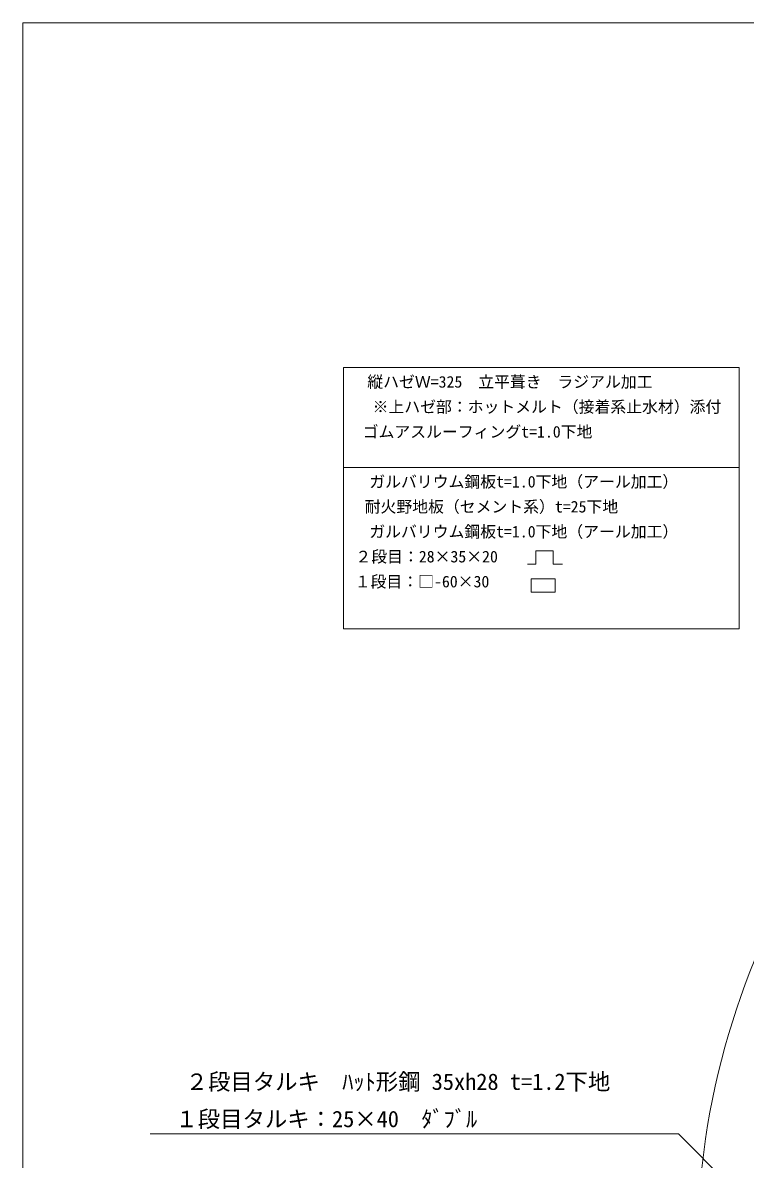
# Model space of a CAD drawing. Units: millimetres, scale not verified. Extents: x -873 to 873, y -615 to 615.
# Drawn here: x -873 to -485, y 5 to 615 of the extents above; entities that cross this region are included whole.
import ezdxf
from ezdxf.enums import TextEntityAlignment as Align

# ---------------------------------------------------------------- set-up
doc = ezdxf.new("R2010")
doc.units = ezdxf.units.MM
doc.header["$LTSCALE"] = 3
doc.layers.add('0-0_0', color=4, linetype='Continuous', lineweight=18)
doc.styles.add('ＭＳ ゴシック', font='')
doc.styles.get('ＭＳ ゴシック').set_extended_font_data('MS Gothic')

msp = doc.modelspace()

# ---------------------------------------------------------------- linework, layer by layer
at = {"layer": '0-0_0', "color": 7}
for p, q in [((-700.884, 430.05), (-488.603, 430.05)), ((-700.884, 376.475), (-700.884, 430.05)), ((-488.603, 430.05), (-488.603, 289.786)), ((-700.884, 376.475), (-700.884, 289.786)), ((-700.884, 376.475), (-488.603, 376.475)), ((-700.884, 289.786), (-488.603, 289.786))]:
    msp.add_line(p, q, dxfattribs=at)
at = {"layer": '0-0_0'}
for p, q in [((-521.167, 18.858), (-804.564, 18.858)), ((-469.07, -33.239), (-521.167, 18.858))]:
    msp.add_line(p, q, dxfattribs=at)
at = {"layer": '0-0_0', "color": 7}
msp.add_lwpolyline([(-873, -615), (873, -615), (873, 615), (-873, 615)], close=True, dxfattribs=at)
at = {"layer": '0-0_0', "color": 3}
msp.add_lwpolyline([(-602.104, 324.505), (-597.639, 324.505), (-597.639, 331.661), (-588.317, 331.661), (-588.317, 324.505), (-583.393, 324.505)], dxfattribs=at)
msp.add_lwpolyline([(-600.196, 316.614), (-587.403, 316.614), (-587.403, 309.506), (-600.196, 309.506)], close=True, dxfattribs=at)
at = {"layer": '0-0_0'}
msp.add_arc((-95.214, -45.158), 415.992, 116.4612, 179.51323, dxfattribs=at)

# ---------------------------------------------------------------- texts
at = {"layer": '0-0_0', "color": 7, "style": 'ＭＳ ゴシック'}
for s, p in [('縦ハゼＷ=325\u3000立平葺き\u3000ラジアル加工', (-688.126, 417.365)), ('※上ハゼ部：ホットメルト（接着系止水材）添付', (-685.291, 403.971)), ('ゴムアスルーフィングt=1.0下地', (-690.607, 390.578)), ('ガルバリウム鋼板t=1.0下地（アール加工）', (-687.063, 363.79)), ('耐火野地板（セメント系）t=25下地', (-689.544, 350.396)), ('ガルバリウム鋼板t=1.0下地（アール加工）', (-687.063, 337.002)), ('２段目：28×35×20', (-694.505, 323.609)), ('１段目：□-60×30', (-694.859, 310.215))]:
    msp.add_text(s, height=6.235, dxfattribs=at).set_placement(p, align=Align.BOTTOM_LEFT)
at = {"layer": '0-0_0', "style": 'ＭＳ ゴシック'}
for s, p in [('２段目タルキ\u3000ﾊｯﾄ形鋼 35xh28 t=1.2下地', (-785.564, 39.858)), ('１段目タルキ：25×40\u3000ﾀﾞﾌﾞﾙ', (-791.064, 19.858))]:
    msp.add_text(s, height=8.798, dxfattribs=at).set_placement(p, align=Align.BOTTOM_LEFT)

doc.saveas('drawing.dxf')
